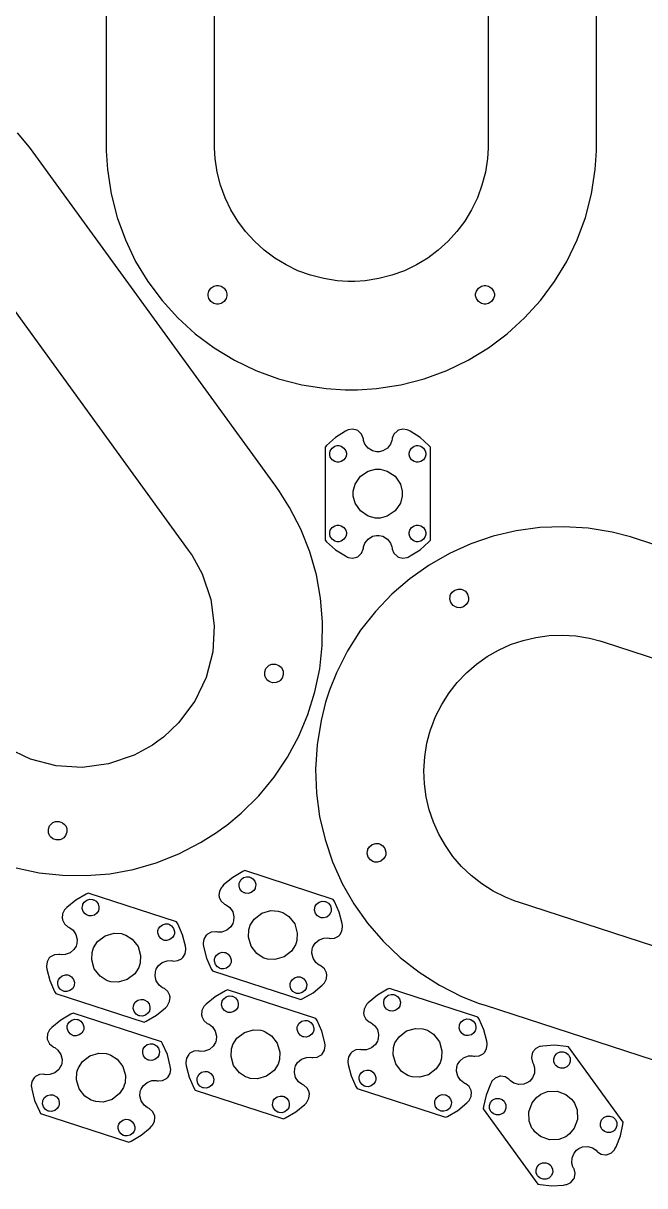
# Model space of a CAD drawing. Extents: x 0 to 47.8, y 0 to 94.9.
# Drawn here: x 31.63 to 38.6, y 0.02 to 13.06 of the extents above; entities that cross this region are included whole.
import ezdxf

# ---------------------------------------------------------------- set-up
doc = ezdxf.new("R2010")
doc.units = 0
doc.layers.get('0').update_dxf_attribs({"linetype": 'CONTINUOUS'})

msp = doc.modelspace()

# ---------------------------------------------------------------- linework, layer by layer
at = {"color": 0}
for points in [[(32.5554, 16.3279), (32.5554, 11.6979), (32.5554, 11.6276), (32.5696, 11.4167), (32.6113, 11.1437), (32.679, 10.8802), (32.7715, 10.6275), (32.8872, 10.3871), (33.025, 10.1603), (33.1833, 9.94863), (33.3608, 9.75336), (33.5561, 9.57585), (33.7678, 9.41754), (33.9946, 9.27979), (34.235, 9.16401), (34.4876, 9.0715), (34.7511, 9.00375), (35.0242, 8.96208), (35.2351, 8.94786), (35.3054, 8.94786), (35.3757, 8.94786), (35.5865, 8.96208), (35.8596, 9.00375), (36.1231, 9.0715), (36.3757, 9.16401), (36.6161, 9.27979), (36.8429, 9.41754), (37.0546, 9.57585), (37.2499, 9.75336), (37.4274, 9.94863), (37.5857, 10.1603), (37.7235, 10.3871), (37.8393, 10.6275), (37.9318, 10.8802), (37.9994, 11.1437), (38.0411, 11.4167), (38.0554, 11.6276), (38.0554, 11.6979), (38.0554, 13.7629)], [(36.8404, 13.7629), (36.8404, 11.6979), (36.8404, 11.6586), (36.8324, 11.541), (36.8092, 11.3885), (36.7714, 11.2414), (36.7197, 11.1004), (36.6551, 10.9662), (36.5782, 10.8397), (36.4899, 10.7215), (36.3908, 10.6125), (36.2818, 10.5134), (36.1636, 10.425), (36.0371, 10.3481), (35.9029, 10.2835), (35.7618, 10.2319), (35.6147, 10.1941), (35.4624, 10.1708), (35.3446, 10.1629), (35.3054, 10.1629), (35.2661, 10.1629), (35.1485, 10.1708), (34.996, 10.1941), (34.8489, 10.2319), (34.7079, 10.2835), (34.5736, 10.3481), (34.4472, 10.425), (34.3289, 10.5134), (34.22, 10.6125), (34.1208, 10.7215), (34.0325, 10.8397), (33.9556, 10.9662), (33.891, 11.1004), (33.8393, 11.2414), (33.8015, 11.3885), (33.7783, 11.541), (33.7704, 11.6586), (33.7704, 11.6979), (33.7704, 16.3279)], [(31.5465, 3.58675), (31.8049, 3.5331), (32.0672, 3.50429), (32.3315, 3.50065), (32.596, 3.52246), (32.8585, 3.5701), (33.1172, 3.64378), (33.3703, 3.74387), (33.6157, 3.87067), (33.7946, 3.98313), (33.8515, 4.02442), (33.9083, 4.06575), (34.0706, 4.20117), (34.2669, 4.3954), (34.4404, 4.60514), (34.5904, 4.82844), (34.7168, 5.06342), (34.8193, 5.30811), (34.8975, 5.56065), (34.9511, 5.81901), (34.98, 6.08132), (34.9836, 6.34565), (34.9618, 6.61008), (34.9142, 6.87261), (34.8406, 7.1314), (34.7404, 7.38444), (34.6136, 7.62983), (34.5011, 7.80875), (34.4599, 7.86561), (31.7385, 11.6114), (31.6971, 11.6683), (31.5617, 11.8305)], [(30.7554, 10.8972), (33.4769, 7.15147), (33.5224, 7.08892), (33.6335, 6.88286), (33.7306, 6.59722), (33.7693, 6.30306), (33.7511, 6.00911), (33.6775, 5.7239), (33.5497, 5.45617), (33.3693, 5.21446), (33.1999, 5.05285), (33.1374, 5.00738), (33.0747, 4.96197), (32.8688, 4.85081), (32.5831, 4.75379), (32.2889, 4.715), (31.995, 4.73313), (31.7097, 4.80675), (31.4419, 4.93451)], [(40.469, 6.63954), (38.505, 7.27767), (38.4382, 7.29943), (38.2332, 7.35107), (37.9607, 7.39583), (37.689, 7.41282), (37.4201, 7.40294), (37.1558, 7.36708), (36.8976, 7.30615), (36.6474, 7.22097), (36.4068, 7.11253), (36.1776, 6.98167), (35.9615, 6.82921), (35.7606, 6.65614), (35.5761, 6.46332), (35.4101, 6.25163), (35.2642, 6.02192), (35.1401, 5.77512), (35.0615, 5.57894), (35.0399, 5.51204), (35.0181, 5.44521), (34.9664, 5.24029), (34.9217, 4.96772), (34.9047, 4.69613), (34.9146, 4.42725), (34.9504, 4.16287), (35.0114, 3.90462), (35.0965, 3.65435), (35.2049, 3.41379), (35.3358, 3.18463), (35.4882, 2.96864), (35.6614, 2.76758), (35.8542, 2.58317), (36.0658, 2.41715), (36.2956, 2.27126), (36.5424, 2.14725), (36.7386, 2.06858), (36.8054, 2.04682), (41.2089, 0.616103)], [(41.5843, 1.77165), (37.1808, 3.20236), (37.1436, 3.21451), (37.034, 3.2584), (36.8963, 3.32764), (36.7681, 3.40907), (36.6499, 3.50174), (36.5422, 3.60471), (36.4457, 3.7169), (36.3606, 3.83751), (36.2875, 3.96539), (36.2269, 4.09967), (36.1794, 4.23936), (36.1454, 4.38351), (36.1254, 4.53108), (36.1199, 4.68115), (36.1294, 4.83279), (36.1543, 4.98492), (36.1832, 5.09933), (36.1954, 5.13661), (36.2075, 5.17393), (36.2514, 5.28347), (36.3206, 5.42122), (36.4021, 5.54943), (36.4947, 5.66758), (36.5976, 5.77522), (36.7099, 5.87185), (36.8304, 5.95692), (36.9583, 6.02994), (37.0926, 6.0905), (37.2324, 6.13803), (37.3764, 6.17204), (37.524, 6.19206), (37.6742, 6.19754), (37.8257, 6.1881), (37.9778, 6.16308), (38.0922, 6.13428), (38.1296, 6.12213), (38.1296, 6.12213), (40.0935, 5.484)]]:
    msp.add_lwpolyline(points, dxfattribs=at)
for points in [[(33.9104, 10.0129), (33.9104, 10.0027), (33.9021, 9.972), (33.8796, 9.93864), (33.8462, 9.91618), (33.8156, 9.90788), (33.8054, 9.90788), (33.7951, 9.90788), (33.7644, 9.91618), (33.7311, 9.93864), (33.7086, 9.972), (33.7004, 10.0027), (33.7004, 10.0129), (33.7004, 10.0231), (33.7086, 10.0538), (33.7311, 10.0871), (33.7644, 10.1096), (33.7951, 10.1178), (33.8054, 10.1178), (33.8156, 10.1178), (33.8462, 10.1096), (33.8796, 10.0871), (33.9021, 10.0538), (33.9104, 10.0231), (33.9104, 10.0129)], [(36.9104, 10.0129), (36.9104, 10.0027), (36.9021, 9.972), (36.8796, 9.93864), (36.8462, 9.91618), (36.8156, 9.90788), (36.8054, 9.90788), (36.7951, 9.90788), (36.7644, 9.91618), (36.7311, 9.93864), (36.7086, 9.972), (36.7004, 10.0027), (36.7004, 10.0129), (36.7004, 10.0231), (36.7086, 10.0538), (36.7311, 10.0871), (36.7644, 10.1096), (36.7951, 10.1178), (36.8054, 10.1178), (36.8156, 10.1178), (36.8462, 10.1096), (36.8796, 10.0871), (36.9021, 10.0538), (36.9104, 10.0231), (36.9104, 10.0129)], [(35.4408, 8.39518), (35.4397, 8.40522), (35.4206, 8.45057), (35.3861, 8.48557), (35.3772, 8.49046), (35.3683, 8.49539), (35.3204, 8.50608), (35.2718, 8.49832), (35.2628, 8.49393), (35.2389, 8.48253), (35.1276, 8.41178), (35.0293, 8.32417), (35.0118, 8.30431), (35.0118, 7.26269), (35.0293, 7.24283), (35.1276, 7.15528), (35.2389, 7.08453), (35.2628, 7.07308), (35.2718, 7.06874), (35.3204, 7.06093), (35.3683, 7.07167), (35.3772, 7.07656), (35.3861, 7.08149), (35.4206, 7.11649), (35.4397, 7.16178), (35.4408, 7.17182), (35.4425, 7.18647), (35.4583, 7.22906), (35.494, 7.27479), (35.5435, 7.30512), (35.5876, 7.31608), (35.6024, 7.31608), (35.6169, 7.31608), (35.6611, 7.30512), (35.7106, 7.27479), (35.7462, 7.22906), (35.7621, 7.18647), (35.7638, 7.17182), (35.7649, 7.16178), (35.784, 7.11649), (35.8186, 7.08149), (35.8274, 7.07656), (35.8362, 7.07167), (35.8842, 7.06093), (35.9328, 7.06874), (35.9419, 7.07308), (35.9658, 7.08453), (36.0769, 7.15528), (36.1754, 7.24283), (36.1929, 7.26269), (36.1929, 8.30431), (36.1754, 8.32417), (36.0769, 8.41178), (35.9658, 8.48253), (35.9419, 8.49393), (35.9328, 8.49832), (35.8842, 8.50608), (35.8362, 8.49539), (35.8274, 8.49046), (35.8186, 8.48557), (35.784, 8.45057), (35.7649, 8.40522), (35.7638, 8.39518), (35.7621, 8.38058), (35.7462, 8.338), (35.7106, 8.29226), (35.6611, 8.26193), (35.6169, 8.25092), (35.6024, 8.25092), (35.5876, 8.25092), (35.5435, 8.26193), (35.494, 8.29226), (35.4583, 8.338), (35.4425, 8.38058), (35.4408, 8.39518)], [(35.0632, 8.22889), (35.0632, 8.23807), (35.0704, 8.2654), (35.0906, 8.29525), (35.1204, 8.31532), (35.1478, 8.32264), (35.1569, 8.32264), (35.166, 8.32264), (35.1933, 8.31532), (35.2232, 8.29525), (35.2433, 8.2654), (35.2507, 8.23807), (35.2507, 8.22889), (35.2507, 8.21978), (35.2433, 8.19243), (35.2232, 8.16265), (35.1933, 8.14253), (35.166, 8.13514), (35.1569, 8.13514), (35.1478, 8.13514), (35.1204, 8.14253), (35.0906, 8.16265), (35.0704, 8.19243), (35.0632, 8.21978), (35.0632, 8.22889)], [(35.954, 8.22889), (35.954, 8.23807), (35.9612, 8.2654), (35.9814, 8.29525), (36.0113, 8.31532), (36.0386, 8.32264), (36.0478, 8.32264), (36.0568, 8.32264), (36.0842, 8.31532), (36.114, 8.29525), (36.1342, 8.2654), (36.1415, 8.23807), (36.1415, 8.22889), (36.1415, 8.21978), (36.1342, 8.19243), (36.114, 8.16265), (36.0842, 8.14253), (36.0568, 8.13514), (36.0478, 8.13514), (36.0386, 8.13514), (36.0113, 8.14253), (35.9814, 8.16265), (35.9612, 8.19243), (35.954, 8.21978), (35.954, 8.22889)], [(35.3274, 7.78347), (35.3274, 7.81028), (35.3489, 7.89057), (35.4078, 7.97797), (35.4953, 8.03689), (35.5756, 8.05849), (35.6024, 8.05849), (35.629, 8.05849), (35.7093, 8.03689), (35.7968, 7.97797), (35.8557, 7.89057), (35.8774, 7.81028), (35.8774, 7.78347), (35.8774, 7.75672), (35.8557, 7.67649), (35.7968, 7.58903), (35.7093, 7.53011), (35.629, 7.50846), (35.6024, 7.50846), (35.5756, 7.50846), (35.4953, 7.53011), (35.4078, 7.58903), (35.3489, 7.67649), (35.3274, 7.75672), (35.3274, 7.78347)], [(35.0632, 7.33806), (35.0632, 7.34722), (35.0704, 7.37457), (35.0906, 7.4044), (35.1204, 7.42449), (35.1478, 7.43181), (35.1569, 7.43181), (35.166, 7.43181), (35.1933, 7.42449), (35.2232, 7.4044), (35.2433, 7.37457), (35.2507, 7.34722), (35.2507, 7.33806), (35.2507, 7.32894), (35.2433, 7.3016), (35.2232, 7.27181), (35.1933, 7.25168), (35.166, 7.24431), (35.1569, 7.24431), (35.1478, 7.24431), (35.1204, 7.25168), (35.0906, 7.27181), (35.0704, 7.3016), (35.0632, 7.32894), (35.0632, 7.33806)], [(35.954, 7.33806), (35.954, 7.34722), (35.9612, 7.37457), (35.9814, 7.4044), (36.0113, 7.42449), (36.0386, 7.43181), (36.0478, 7.43181), (36.0568, 7.43181), (36.0842, 7.42449), (36.114, 7.4044), (36.1342, 7.37457), (36.1415, 7.34722), (36.1415, 7.33806), (36.1415, 7.32894), (36.1342, 7.3016), (36.114, 7.27181), (36.0842, 7.25168), (36.0568, 7.24431), (36.0478, 7.24431), (36.0386, 7.24431), (36.0113, 7.25168), (35.9814, 7.27181), (35.9612, 7.3016), (35.954, 7.32894), (35.954, 7.33806)], [(36.5486, 6.70936), (36.5583, 6.70622), (36.585, 6.68892), (36.6097, 6.65722), (36.6208, 6.61854), (36.6193, 6.58681), (36.6161, 6.5771), (36.6129, 6.56739), (36.5956, 6.54081), (36.5639, 6.516), (36.5251, 6.50489), (36.4935, 6.50651), (36.4838, 6.50965), (36.474, 6.51281), (36.4474, 6.53017), (36.4226, 6.56185), (36.4115, 6.60058), (36.4132, 6.63226), (36.4164, 6.64199), (36.4196, 6.65169), (36.4368, 6.67833), (36.4685, 6.70313), (36.5072, 6.71419), (36.5389, 6.71257), (36.5486, 6.70936)], [(34.354, 5.70594), (34.3481, 5.71425), (34.3367, 5.74387), (34.3353, 5.78413), (34.349, 5.82194), (34.369, 5.84668), (34.3774, 5.85265), (34.3856, 5.85867), (34.4151, 5.87001), (34.4554, 5.87142), (34.4933, 5.85764), (34.5179, 5.83772), (34.524, 5.82943), (34.53, 5.82118), (34.5412, 5.7915), (34.5426, 5.75131), (34.5289, 5.71343), (34.509, 5.68875), (34.5007, 5.68272), (34.4925, 5.67676), (34.4628, 5.66542), (34.4226, 5.66401), (34.3847, 5.67779), (34.36, 5.69769), (34.354, 5.70594)], [(31.9271, 3.9426), (31.921, 3.9509), (31.9097, 3.98053), (31.9082, 4.02078), (31.9219, 4.0586), (31.9419, 4.08333), (31.9503, 4.08931), (31.9585, 4.09532), (31.9881, 4.10667), (32.0283, 4.10807), (32.0663, 4.09429), (32.0908, 4.07433), (32.0969, 4.06603), (32.1029, 4.05778), (32.1143, 4.02815), (32.1157, 3.9879), (32.1019, 3.95008), (32.0819, 3.9254), (32.0736, 3.91938), (32.0654, 3.91342), (32.0357, 3.90207), (31.9956, 3.90067), (31.9576, 3.91439), (31.9331, 3.93435), (31.9271, 3.9426)], [(35.6217, 3.85622), (35.6312, 3.85308), (35.6579, 3.83578), (35.6828, 3.80404), (35.6937, 3.76535), (35.6922, 3.73361), (35.689, 3.7239), (35.6858, 3.71419), (35.6685, 3.68761), (35.6368, 3.66282), (35.5982, 3.65169), (35.5665, 3.65332), (35.5568, 3.65647), (35.5469, 3.65967), (35.5204, 3.67697), (35.4956, 3.70871), (35.4844, 3.7474), (35.4861, 3.77908), (35.4893, 3.78879), (35.4925, 3.7985), (35.5097, 3.82514), (35.5414, 3.84993), (35.5801, 3.86106), (35.6118, 3.85938), (35.6217, 3.85622)], [(33.7946, 2.86957), (33.7846, 2.87164), (33.7356, 2.86746), (33.6917, 2.84543), (33.6843, 2.83854), (33.6768, 2.83165), (33.6518, 2.78933), (33.6443, 2.74072), (33.6456, 2.73068), (33.649, 2.70449), (33.6821, 2.57688), (33.7349, 2.45622), (33.7483, 2.43343), (34.739, 2.11154), (34.7633, 2.12207), (34.8769, 2.18858), (34.9786, 2.27246), (34.9969, 2.29161), (35.0039, 2.29893), (35.0262, 2.34272), (35.031, 2.39171), (35.029, 2.40158), (35.0271, 2.41151), (35.0044, 2.45518), (34.9672, 2.48736), (34.9581, 2.49154), (34.9446, 2.49767), (34.909, 2.52593), (34.8765, 2.574), (34.8631, 2.63037), (34.8663, 2.67572), (34.8708, 2.68967), (34.8753, 2.70367), (34.8993, 2.74224), (34.9435, 2.77989), (34.9981, 2.79969), (35.0435, 2.80165), (35.0578, 2.79867), (35.0678, 2.79665), (35.1167, 2.80083), (35.1607, 2.82281), (35.1682, 2.82969), (35.1756, 2.83664), (35.2006, 2.87896), (35.2081, 2.92757), (35.2068, 2.93756), (35.2033, 2.96382), (35.1704, 3.09142), (35.1175, 3.21203), (35.104, 3.23481), (34.1133, 3.55669), (34.089, 3.54622), (33.9753, 3.47971), (33.8737, 3.39583), (33.8556, 3.37663), (33.8485, 3.36931), (33.8261, 3.32557), (33.8214, 3.27658), (33.8235, 3.26665), (33.8253, 3.25672), (33.8479, 3.21311), (33.8851, 3.18093), (33.8943, 3.17671), (33.9078, 3.17063), (33.9433, 3.14236), (33.9758, 3.09429), (33.9893, 3.03792), (33.9861, 2.99257), (33.9817, 2.97857), (33.9771, 2.96463), (33.9531, 2.92606), (33.9089, 2.8884), (33.8543, 2.8686), (33.8089, 2.86664), (33.7946, 2.86957)], [(34.1113, 3.30626), (34.1026, 3.30908), (34.0789, 3.32454), (34.0567, 3.35286), (34.0468, 3.38743), (34.0482, 3.41575), (34.0511, 3.42437), (34.0539, 3.43306), (34.0693, 3.45682), (34.0976, 3.47894), (34.1322, 3.48882), (34.1604, 3.48736), (34.1692, 3.48454), (34.1778, 3.48178), (34.2015, 3.46625), (34.2238, 3.43793), (34.2336, 3.40343), (34.2322, 3.37511), (34.2294, 3.36643), (34.2265, 3.35781), (34.2111, 3.33404), (34.1828, 3.3119), (34.1482, 3.30203), (34.1199, 3.3035), (34.1113, 3.30626)], [(33.3001, 2.54536), (33.31, 2.54335), (33.3589, 2.54753), (33.4029, 2.5695), (33.4103, 2.57639), (33.4176, 2.58333), (33.4428, 2.62565), (33.4503, 2.67426), (33.449, 2.68425), (33.4456, 2.7105), (33.4126, 2.83811), (33.3597, 2.95871), (33.3462, 2.9815), (32.3556, 3.30339), (32.3313, 3.29292), (32.2175, 3.2264), (32.116, 3.14253), (32.0978, 3.12332), (32.0907, 3.116), (32.0683, 3.07226), (32.0636, 3.02328), (32.0656, 3.01335), (32.0675, 3.00342), (32.0901, 2.95979), (32.1274, 2.92763), (32.1367, 2.92339), (32.15, 2.91732), (32.1856, 2.88906), (32.2181, 2.84099), (32.2315, 2.78461), (32.2285, 2.73926), (32.2239, 2.72526), (32.2193, 2.71132), (32.1953, 2.67275), (32.1511, 2.6351), (32.0965, 2.61529), (32.0511, 2.61333), (32.0368, 2.61626), (32.0268, 2.61833), (31.9779, 2.61415), (31.9339, 2.59212), (31.9265, 2.58524), (31.919, 2.57835), (31.894, 2.53603), (31.8865, 2.48742), (31.8879, 2.47738), (31.8914, 2.45117), (31.9242, 2.32357), (31.9771, 2.2029), (31.9906, 2.18012), (32.9812, 1.85824), (33.0056, 1.86876), (33.1193, 1.93528), (33.2208, 2.01915), (33.239, 2.03831), (33.246, 2.04563), (33.2685, 2.08942), (33.2731, 2.1384), (33.2713, 2.14828), (33.2693, 2.15821), (33.2467, 2.20188), (33.2094, 2.23406), (33.2003, 2.23822), (33.1868, 2.24436), (33.1512, 2.27262), (33.1188, 2.32069), (33.1051, 2.37706), (33.1083, 2.42242), (33.1129, 2.43636), (33.1175, 2.45036), (33.1415, 2.48893), (33.1857, 2.52658), (33.2403, 2.54639), (33.2857, 2.54829), (33.3001, 2.54536)], [(32.4114, 3.23122), (32.42, 3.22846), (32.4437, 3.21294), (32.466, 3.18463), (32.4758, 3.15013), (32.4744, 3.12181), (32.4715, 3.11313), (32.4688, 3.10449), (32.4533, 3.08074), (32.425, 3.0586), (32.3904, 3.04872), (32.3621, 3.05018), (32.3535, 3.05296), (32.3447, 3.05578), (32.321, 3.07124), (32.2989, 3.09956), (32.289, 3.13411), (32.2904, 3.16243), (32.2933, 3.17106), (32.2961, 3.17974), (32.3115, 3.2035), (32.3399, 3.22564), (32.3744, 3.23551), (32.4028, 3.23406), (32.4114, 3.23122)], [(34.9585, 3.03093), (34.9499, 3.03375), (34.9261, 3.04926), (34.9039, 3.07758), (34.894, 3.11214), (34.8956, 3.14046), (34.8983, 3.14908), (34.9011, 3.15776), (34.9165, 3.18153), (34.9449, 3.20367), (34.9794, 3.21354), (35.0078, 3.21208), (35.0164, 3.20925), (35.025, 3.20649), (35.0489, 3.19097), (35.071, 3.16265), (35.0808, 3.12815), (35.0794, 3.09983), (35.0767, 3.09115), (35.0738, 3.08251), (35.0583, 3.05875), (35.03, 3.03662), (34.9954, 3.02669), (34.9671, 3.02815), (34.9585, 3.03093)], [(34.3413, 2.5726), (34.3157, 2.58089), (34.246, 2.62625), (34.1811, 2.70931), (34.1521, 2.81065), (34.1564, 2.89372), (34.1647, 2.91911), (34.1729, 2.94456), (34.2182, 3.01426), (34.3014, 3.07915), (34.4026, 3.10818), (34.4857, 3.10394), (34.5111, 3.09565), (34.5365, 3.0874), (34.6062, 3.04204), (34.6711, 2.95899), (34.7001, 2.85764), (34.696, 2.77458), (34.6878, 2.74914), (34.6794, 2.72368), (34.634, 2.65403), (34.551, 2.58914), (34.4497, 2.56011), (34.3665, 2.56435), (34.3413, 2.5726)], [(33.2586, 2.95594), (33.2672, 2.95318), (33.291, 2.93767), (33.3132, 2.90935), (33.3231, 2.87483), (33.3217, 2.84651), (33.3189, 2.83783), (33.316, 2.82921), (33.3006, 2.80544), (33.2722, 2.78331), (33.2376, 2.77339), (33.2093, 2.77485), (33.2007, 2.77761), (33.1921, 2.78043), (33.1683, 2.79596), (33.1461, 2.82428), (33.1363, 2.85883), (33.1376, 2.88715), (33.1406, 2.89578), (33.1433, 2.90446), (33.1587, 2.92822), (33.1871, 2.95036), (33.2217, 2.96024), (33.25, 2.95876), (33.2586, 2.95594)], [(32.7535, 2.84233), (32.7788, 2.8341), (32.8485, 2.78874), (32.9135, 2.70568), (32.9425, 2.60433), (32.9382, 2.52126), (32.93, 2.49582), (32.9217, 2.47038), (32.8763, 2.40072), (32.7932, 2.33583), (32.6919, 2.30681), (32.6089, 2.31104), (32.5835, 2.31928), (32.5579, 2.32758), (32.4883, 2.37294), (32.4233, 2.456), (32.3943, 2.55735), (32.3986, 2.6404), (32.4069, 2.66581), (32.4151, 2.69125), (32.4606, 2.76096), (32.5436, 2.82585), (32.6449, 2.85487), (32.7279, 2.85064), (32.7535, 2.84233)], [(33.836, 2.45899), (33.8274, 2.46181), (33.8036, 2.47732), (33.7814, 2.50558), (33.7715, 2.54015), (33.7729, 2.56847), (33.7758, 2.5771), (33.7785, 2.58578), (33.794, 2.60954), (33.8224, 2.63172), (33.8569, 2.6416), (33.8851, 2.64014), (33.8939, 2.63732), (33.9025, 2.63456), (33.9262, 2.61903), (33.9485, 2.59071), (33.9583, 2.55621), (33.9569, 2.52789), (33.9542, 2.51921), (33.9513, 2.51058), (33.9358, 2.48682), (33.9075, 2.46463), (33.8729, 2.45475), (33.8446, 2.45622), (33.836, 2.45899)], [(32.1361, 2.384), (32.1447, 2.38124), (32.1685, 2.36572), (32.1907, 2.3374), (32.2006, 2.3029), (32.1992, 2.27458), (32.1962, 2.2659), (32.1935, 2.25726), (32.1781, 2.23351), (32.1497, 2.21132), (32.1151, 2.20144), (32.0868, 2.2029), (32.0782, 2.20568), (32.0694, 2.2085), (32.0457, 2.22401), (32.0236, 2.25228), (32.0138, 2.28683), (32.0151, 2.31515), (32.0181, 2.32379), (32.0208, 2.33247), (32.0363, 2.35622), (32.0646, 2.37842), (32.0992, 2.38829), (32.1275, 2.38683), (32.1361, 2.384)], [(34.6832, 2.18371), (34.6746, 2.18653), (34.6508, 2.20204), (34.6286, 2.23031), (34.6188, 2.26486), (34.6203, 2.29318), (34.6231, 2.30181), (34.6258, 2.31049), (34.6412, 2.33425), (34.6696, 2.35639), (34.7042, 2.36632), (34.7325, 2.36486), (34.7411, 2.36203), (34.7497, 2.35926), (34.7736, 2.34375), (34.7957, 2.31543), (34.8056, 2.28088), (34.804, 2.25256), (34.8014, 2.24388), (34.7985, 2.23525), (34.7831, 2.21149), (34.7547, 2.18935), (34.7201, 2.17947), (34.6918, 2.18093), (34.6832, 2.18371)], [(33.5994, 1.53336), (33.5896, 1.53543), (33.5406, 1.53125), (33.4965, 1.50922), (33.4892, 1.50233), (33.4818, 1.49544), (33.4568, 1.45313), (33.4492, 1.40451), (33.4506, 1.39447), (33.454, 1.36827), (33.4868, 1.24067), (33.5397, 1.12001), (33.5533, 1.09722), (34.5439, 0.775336), (34.5682, 0.785861), (34.6819, 0.852376), (34.7835, 0.936253), (34.8018, 0.955404), (34.8087, 0.962728), (34.8311, 1.00651), (34.8358, 1.0555), (34.8339, 1.06538), (34.8319, 1.0753), (34.8093, 1.11898), (34.7721, 1.15115), (34.7629, 1.15533), (34.7494, 1.16146), (34.7139, 1.18973), (34.6814, 1.23779), (34.6679, 1.29416), (34.6711, 1.33952), (34.6756, 1.35346), (34.6801, 1.36746), (34.7042, 1.40603), (34.7483, 1.44368), (34.8029, 1.46349), (34.8483, 1.46544), (34.8628, 1.46246), (34.8726, 1.46044), (34.9217, 1.46463), (34.9656, 1.4866), (34.9729, 1.49349), (34.9804, 1.50043), (35.0054, 1.54275), (35.0129, 1.59136), (35.0117, 1.60135), (35.0082, 1.62761), (34.9753, 1.75521), (34.9224, 1.87582), (34.9089, 1.8986), (33.9182, 2.22049), (33.8939, 2.21001), (33.7803, 2.1435), (33.6786, 2.05963), (33.6604, 2.04042), (33.6533, 2.0331), (33.631, 1.98936), (33.6264, 1.94038), (33.6283, 1.93044), (33.6303, 1.92051), (33.6528, 1.8769), (33.69, 1.84472), (33.6993, 1.8405), (33.7126, 1.83442), (33.7482, 1.80615), (33.7807, 1.75808), (33.7943, 1.70171), (33.7911, 1.65636), (33.7865, 1.64236), (33.7819, 1.62842), (33.7579, 1.58985), (33.7137, 1.55219), (33.6592, 1.53239), (33.6139, 1.53043), (33.5994, 1.53336)], [(35.4169, 1.54953), (35.4071, 1.5516), (35.3581, 1.54742), (35.314, 1.52539), (35.3067, 1.5185), (35.2993, 1.51161), (35.2743, 1.46929), (35.2667, 1.42068), (35.2681, 1.41064), (35.2715, 1.38444), (35.3044, 1.25684), (35.3572, 1.13618), (35.3708, 1.11339), (36.3614, 0.791504), (36.3857, 0.802029), (36.4994, 0.868544), (36.601, 0.95242), (36.6193, 0.971571), (36.6263, 0.97895), (36.6486, 1.02273), (36.6533, 1.07167), (36.6514, 1.08154), (36.6494, 1.09147), (36.6268, 1.13515), (36.5896, 1.16732), (36.5804, 1.1715), (36.5671, 1.17763), (36.5314, 1.20589), (36.499, 1.25396), (36.4854, 1.31033), (36.4886, 1.35569), (36.4932, 1.36963), (36.4976, 1.38363), (36.5218, 1.42219), (36.5658, 1.45985), (36.6204, 1.47965), (36.6658, 1.48161), (36.6803, 1.47862), (36.6901, 1.47661), (36.739, 1.48079), (36.7831, 1.50282), (36.7906, 1.50971), (36.7979, 1.5166), (36.8229, 1.55892), (36.8304, 1.60753), (36.8292, 1.61751), (36.8257, 1.64378), (36.7928, 1.77138), (36.7399, 1.89199), (36.7264, 1.91476), (35.7358, 2.23665), (35.7115, 2.22618), (35.5978, 2.15967), (35.4961, 2.07579), (35.4779, 2.05658), (35.471, 2.04926), (35.4485, 2.00553), (35.4439, 1.95654), (35.4458, 1.94661), (35.4476, 1.93668), (35.4704, 1.89307), (35.5075, 1.86089), (35.5168, 1.85667), (35.5301, 1.85058), (35.5657, 1.82232), (35.5982, 1.77425), (35.6118, 1.71789), (35.6086, 1.67253), (35.604, 1.65853), (35.5994, 1.64458), (35.5754, 1.60601), (35.5313, 1.56836), (35.4768, 1.54856), (35.4314, 1.5466), (35.4169, 1.54953)], [(32.9833, 2.10872), (32.9919, 2.10596), (33.0157, 2.09044), (33.0379, 2.06213), (33.0478, 2.02756), (33.0464, 1.99924), (33.0436, 1.99056), (33.0407, 1.98193), (33.0253, 1.95817), (32.9969, 1.93604), (32.9624, 1.92617), (32.934, 1.92763), (32.9254, 1.93039), (32.9168, 1.93321), (32.8931, 1.94874), (32.8708, 1.977), (32.861, 2.01156), (32.8624, 2.03988), (32.8653, 2.0485), (32.8681, 2.05718), (32.8835, 2.08094), (32.9118, 2.10308), (32.9464, 2.11301), (32.9747, 2.11154), (32.9833, 2.10872)], [(33.9161, 1.97006), (33.9075, 1.97287), (33.8837, 1.98833), (33.8615, 2.01665), (33.8517, 2.05122), (33.8532, 2.07954), (33.856, 2.08817), (33.8588, 2.09685), (33.8743, 2.12061), (33.9025, 2.14274), (33.9371, 2.15261), (33.9654, 2.15115), (33.974, 2.14833), (33.9826, 2.14556), (34.0064, 2.13004), (34.0286, 2.10172), (34.0385, 2.06722), (34.0371, 2.0389), (34.0343, 2.03022), (34.0315, 2.0216), (34.016, 1.99783), (33.9876, 1.97569), (33.9531, 1.96582), (33.9247, 1.96729), (33.9161, 1.97006)], [(35.7336, 1.98622), (35.725, 1.98904), (35.7013, 2.0045), (35.679, 2.03282), (35.6692, 2.06739), (35.6707, 2.09571), (35.6735, 2.10433), (35.6762, 2.11301), (35.6917, 2.13678), (35.72, 2.1589), (35.7546, 2.16878), (35.7829, 2.16732), (35.7917, 2.1645), (35.8003, 2.16174), (35.824, 2.14621), (35.8461, 2.11789), (35.856, 2.08339), (35.8546, 2.05507), (35.8518, 2.04639), (35.849, 2.03776), (35.8335, 2.014), (35.8051, 1.99186), (35.7706, 1.98199), (35.7424, 1.98346), (35.7336, 1.98622)], [(31.8667, 1.27192), (31.8568, 1.27398), (31.8078, 1.2698), (31.7639, 1.24777), (31.7564, 1.24089), (31.749, 1.234), (31.724, 1.19168), (31.7164, 1.14307), (31.7178, 1.13303), (31.7212, 1.10682), (31.7542, 0.979221), (31.8071, 0.858561), (31.8206, 0.835775), (32.8112, 0.513889), (32.8354, 0.524414), (32.9492, 0.590983), (33.0508, 0.674804), (33.069, 0.693956), (33.076, 0.701335), (33.0985, 0.745117), (33.1031, 0.794054), (33.1011, 0.803928), (33.0992, 0.813857), (33.0765, 0.857531), (33.0393, 0.889703), (33.0301, 0.893881), (33.0168, 0.900011), (32.9811, 0.928276), (32.9486, 0.976346), (32.9351, 1.03272), (32.9383, 1.07807), (32.9429, 1.09201), (32.9474, 1.10601), (32.9715, 1.14459), (33.0156, 1.18224), (33.0701, 1.20209), (33.1156, 1.20399), (33.13, 1.20101), (33.1399, 1.199), (33.1889, 1.20318), (33.2328, 1.22521), (33.2403, 1.2321), (33.2476, 1.23899), (33.2726, 1.2813), (33.2803, 1.32992), (33.2789, 1.3399), (33.2754, 1.36616), (33.2425, 1.49376), (33.1896, 1.61442), (33.1761, 1.63721), (32.1856, 1.95904), (32.1613, 1.94857), (32.0475, 1.88206), (31.9458, 1.79818), (31.9276, 1.77897), (31.9207, 1.77165), (31.8982, 1.72792), (31.8936, 1.67893), (31.8956, 1.669), (31.8975, 1.65907), (31.9201, 1.61546), (31.9574, 1.58328), (31.9665, 1.57904), (31.9799, 1.57297), (32.0154, 1.54471), (32.0479, 1.49664), (32.0615, 1.44026), (32.0583, 1.39492), (32.0539, 1.38091), (32.0493, 1.36697), (32.0251, 1.3284), (31.981, 1.29074), (31.9265, 1.27094), (31.8811, 1.26899), (31.8667, 1.27192)], [(32.1833, 1.70861), (32.1747, 1.71143), (32.151, 1.72689), (32.1288, 1.75521), (32.1189, 1.78976), (32.1204, 1.81808), (32.1232, 1.82671), (32.126, 1.83539), (32.1415, 1.85915), (32.1699, 1.88129), (32.2043, 1.89117), (32.2326, 1.88971), (32.2414, 1.88687), (32.25, 1.88411), (32.2737, 1.86865), (32.2958, 1.84033), (32.3057, 1.80578), (32.3043, 1.77746), (32.3015, 1.76878), (32.2986, 1.76014), (32.2832, 1.73639), (32.2549, 1.71425), (32.2203, 1.70437), (32.1919, 1.70583), (32.1833, 1.70861)], [(34.7633, 1.69472), (34.7547, 1.69754), (34.731, 1.71306), (34.7089, 1.74137), (34.6989, 1.77593), (34.7004, 1.80425), (34.7032, 1.81287), (34.706, 1.82156), (34.7215, 1.84532), (34.7497, 1.86746), (34.7843, 1.87733), (34.8126, 1.87588), (34.8214, 1.87304), (34.83, 1.87028), (34.8537, 1.85476), (34.8758, 1.82644), (34.8857, 1.79194), (34.8843, 1.76361), (34.8815, 1.75493), (34.8788, 1.74631), (34.8632, 1.72254), (34.8349, 1.70042), (34.8004, 1.69049), (34.7721, 1.69194), (34.7633, 1.69472)], [(36.5808, 1.71094), (36.5722, 1.71376), (36.5485, 1.72922), (36.5262, 1.75754), (36.5164, 1.7921), (36.5179, 1.82042), (36.5207, 1.82904), (36.5236, 1.83772), (36.5389, 1.86149), (36.5672, 1.88363), (36.6018, 1.8935), (36.6301, 1.89204), (36.6389, 1.88921), (36.6475, 1.88644), (36.6713, 1.87093), (36.6933, 1.84261), (36.7032, 1.80811), (36.7018, 1.77979), (36.699, 1.77111), (36.6962, 1.76247), (36.6807, 1.73872), (36.6524, 1.71658), (36.6178, 1.70671), (36.5896, 1.70817), (36.5808, 1.71094)], [(34.1461, 1.23638), (34.1206, 1.24468), (34.051, 1.29004), (33.9861, 1.3731), (33.9571, 1.47444), (33.9612, 1.55751), (33.9696, 1.5829), (33.9778, 1.60835), (34.0232, 1.67806), (34.1062, 1.74294), (34.2076, 1.77197), (34.2907, 1.76774), (34.3161, 1.75944), (34.3415, 1.75119), (34.4113, 1.70583), (34.4761, 1.62278), (34.5051, 1.52143), (34.5008, 1.43838), (34.4926, 1.41292), (34.4843, 1.38748), (34.439, 1.31782), (34.356, 1.25293), (34.2546, 1.2239), (34.1715, 1.22814), (34.1461, 1.23638)], [(35.9636, 1.25255), (35.9381, 1.26085), (35.8685, 1.30621), (35.8036, 1.38926), (35.7746, 1.49061), (35.7788, 1.57368), (35.7871, 1.59907), (35.7953, 1.62451), (35.8407, 1.69422), (35.9238, 1.75911), (36.025, 1.78814), (36.1082, 1.7839), (36.1336, 1.77561), (36.159, 1.76736), (36.2286, 1.722), (36.2936, 1.63894), (36.3226, 1.5376), (36.3183, 1.45454), (36.3101, 1.4291), (36.3018, 1.40365), (36.2564, 1.33398), (36.1733, 1.2691), (36.0721, 1.24007), (35.989, 1.2443), (35.9636, 1.25255)], [(33.0307, 1.43332), (33.0219, 1.43614), (32.9982, 1.45161), (32.976, 1.47993), (32.9661, 1.51449), (32.9676, 1.54281), (32.9704, 1.55143), (32.9732, 1.56011), (32.9887, 1.58388), (33.0171, 1.60601), (33.0515, 1.61589), (33.0799, 1.61442), (33.0886, 1.6116), (33.0972, 1.60883), (33.121, 1.59332), (33.1431, 1.565), (33.1531, 1.53049), (33.1515, 1.50217), (33.1487, 1.49349), (33.146, 1.48486), (33.1304, 1.4611), (33.1022, 1.43896), (33.0676, 1.4291), (33.0393, 1.43056), (33.0307, 1.43332)], [(37.0801, 1.21115), (37.0732, 1.21864), (37.0311, 1.24403), (36.9826, 1.25212), (36.9726, 1.25087), (36.9625, 1.24968), (36.9174, 1.23009), (36.8828, 1.1952), (36.8779, 1.18631), (36.8653, 1.16303), (36.8169, 1.04053), (36.7889, 0.911783), (36.7864, 0.885417), (37.3986, 0.042752), (37.4244, 0.037001), (37.5556, 0.023926), (37.6871, 0.032064), (37.7131, 0.036838), (37.7231, 0.038683), (37.7668, 0.060927), (37.7994, 0.097819), (37.8038, 0.106988), (37.8079, 0.116157), (37.8153, 0.164768), (37.8042, 0.212674), (37.7992, 0.221463), (37.7919, 0.234267), (37.7797, 0.278049), (37.7817, 0.335992), (37.8039, 0.389594), (37.8331, 0.424425), (37.845, 0.433051), (37.8569, 0.441678), (37.899, 0.458768), (37.9568, 0.463271), (38.0126, 0.447265), (38.0506, 0.422092), (38.0604, 0.411242), (38.0672, 0.403808), (38.1093, 0.378418), (38.1579, 0.370389), (38.1679, 0.371582), (38.1779, 0.372831), (38.2231, 0.392361), (38.2576, 0.427192), (38.2625, 0.436089), (38.2751, 0.459364), (38.3235, 0.581922), (38.3517, 0.710613), (38.3542, 0.736979), (37.7419, 1.57964), (37.716, 1.58544), (37.5849, 1.59847), (37.4535, 1.59039), (37.4274, 1.58556), (37.4174, 1.58371), (37.3736, 1.56153), (37.341, 1.52463), (37.3368, 1.51546), (37.3325, 1.50629), (37.3251, 1.45768), (37.3364, 1.40978), (37.3414, 1.40099), (37.3486, 1.38824), (37.3608, 1.34446), (37.3588, 1.28646), (37.3365, 1.23286), (37.3074, 1.19802), (37.2956, 1.18934), (37.2836, 1.18072), (37.2415, 1.16368), (37.1836, 1.15918), (37.1279, 1.17518), (37.09, 1.20036), (37.0801, 1.21115)], [(32.4133, 0.974935), (32.3879, 0.983236), (32.3182, 1.02859), (32.2533, 1.11165), (32.2243, 1.213), (32.2285, 1.29606), (32.2368, 1.32145), (32.245, 1.3469), (32.2904, 1.41661), (32.3735, 1.4815), (32.4749, 1.51053), (32.5579, 1.50629), (32.5833, 1.49799), (32.6088, 1.48975), (32.6785, 1.44439), (32.7433, 1.36133), (32.7724, 1.25998), (32.7681, 1.17692), (32.7599, 1.15148), (32.7515, 1.12603), (32.7063, 1.05637), (32.6232, 0.991482), (32.5218, 0.962457), (32.4388, 0.966689), (32.4133, 0.974935)], [(37.5929, 1.37826), (37.5875, 1.38563), (37.5775, 1.41211), (37.5763, 1.44808), (37.5885, 1.48182), (37.6064, 1.5039), (37.6137, 1.50922), (37.621, 1.5146), (37.6475, 1.52474), (37.6835, 1.52599), (37.7172, 1.51367), (37.7393, 1.49582), (37.7446, 1.48844), (37.75, 1.48112), (37.7601, 1.45464), (37.7614, 1.41872), (37.749, 1.38498), (37.7312, 1.3629), (37.7239, 1.35753), (37.7165, 1.35221), (37.69, 1.34207), (37.654, 1.34082), (37.6203, 1.35308), (37.5982, 1.37093), (37.5929, 1.37826)], [(33.6408, 1.12277), (33.6322, 1.1256), (33.6083, 1.14111), (33.5862, 1.16938), (33.5764, 1.20394), (33.5779, 1.23226), (33.5807, 1.24089), (33.5835, 1.24957), (33.599, 1.27333), (33.6272, 1.29552), (33.6618, 1.30539), (33.6901, 1.30393), (33.6988, 1.30111), (33.7074, 1.29834), (33.7311, 1.28282), (33.7533, 1.2545), (33.7632, 1.21994), (33.7618, 1.19162), (33.759, 1.18294), (33.7562, 1.17432), (33.7407, 1.15055), (33.7124, 1.12842), (33.6778, 1.11854), (33.6494, 1.12001), (33.6408, 1.12277)], [(35.4583, 1.13894), (35.4497, 1.14176), (35.426, 1.15728), (35.4038, 1.18555), (35.3939, 1.22011), (35.3953, 1.24843), (35.3982, 1.25705), (35.401, 1.26573), (35.4164, 1.2895), (35.4447, 1.31169), (35.4793, 1.32156), (35.5076, 1.3201), (35.5162, 1.31728), (35.5249, 1.31451), (35.5486, 1.29899), (35.5708, 1.27067), (35.5807, 1.23617), (35.5793, 1.20784), (35.5765, 1.19916), (35.5736, 1.19054), (35.5582, 1.16677), (35.5299, 1.14459), (35.4953, 1.13471), (35.4671, 1.13618), (35.4583, 1.13894)], [(31.9081, 0.861328), (31.8994, 0.86415), (31.8757, 0.879665), (31.8535, 0.907932), (31.8436, 0.942492), (31.8451, 0.970811), (31.8479, 0.979438), (31.8507, 0.988118), (31.8663, 1.01188), (31.8946, 1.03407), (31.929, 1.04395), (31.9574, 1.04248), (31.966, 1.03966), (31.9747, 1.03689), (31.9985, 1.02138), (32.0206, 0.993056), (32.0304, 0.95855), (32.029, 0.930231), (32.0262, 0.92155), (32.0233, 0.912924), (32.0079, 0.88916), (31.9796, 0.866971), (31.945, 0.857096), (31.9167, 0.858561), (31.9081, 0.861328)], [(36.3056, 0.863661), (36.2969, 0.866482), (36.2732, 0.881999), (36.251, 0.910265), (36.2411, 0.944824), (36.2426, 0.973144), (36.2454, 0.981771), (36.2482, 0.990451), (36.2636, 1.01421), (36.2919, 1.0364), (36.3265, 1.04628), (36.3549, 1.04481), (36.3636, 1.04199), (36.3722, 1.03923), (36.396, 1.02371), (36.4181, 0.995389), (36.4279, 0.960883), (36.4265, 0.932563), (36.4238, 0.923882), (36.4208, 0.915256), (36.4054, 0.891493), (36.3771, 0.869303), (36.3425, 0.859429), (36.3143, 0.860894), (36.3056, 0.863661)], [(37.3478, 0.649576), (37.3321, 0.671224), (37.3024, 0.748861), (37.2986, 0.854221), (37.3347, 0.953288), (37.3869, 1.01796), (37.4086, 1.03369), (37.4303, 1.04943), (37.5079, 1.07916), (37.6132, 1.08284), (37.7124, 1.04677), (37.7771, 0.994521), (37.7928, 0.972819), (37.8085, 0.951226), (37.8382, 0.873589), (37.8418, 0.768229), (37.8058, 0.669162), (37.7535, 0.604438), (37.7319, 0.588704), (37.7103, 0.573025), (37.6326, 0.543294), (37.5272, 0.539606), (37.4282, 0.575683), (37.3635, 0.627929), (37.3478, 0.649576)], [(34.4881, 0.847493), (34.4794, 0.850315), (34.4557, 0.865831), (34.4335, 0.894097), (34.4236, 0.928657), (34.4251, 0.956976), (34.4279, 0.965603), (34.4307, 0.974283), (34.4462, 0.998047), (34.4744, 1.02018), (34.509, 1.03011), (34.5374, 1.02865), (34.5461, 1.02582), (34.5547, 1.02306), (34.5785, 1.00754), (34.6006, 0.979221), (34.6104, 0.944661), (34.609, 0.916342), (34.6062, 0.907661), (34.6035, 0.899035), (34.5879, 0.875271), (34.5596, 0.853136), (34.525, 0.843261), (34.4968, 0.844726), (34.4881, 0.847493)], [(36.8722, 0.854656), (36.8668, 0.862033), (36.8567, 0.88851), (36.8554, 0.924425), (36.8678, 0.958171), (36.8857, 0.980251), (36.8931, 0.985568), (36.9003, 0.99094), (36.9268, 1.00108), (36.9628, 1.00233), (36.9965, 0.990072), (37.0186, 0.972222), (37.0239, 0.964844), (37.0293, 0.957519), (37.0394, 0.931044), (37.0407, 0.895074), (37.0283, 0.861328), (37.0106, 0.839301), (37.0032, 0.833931), (36.9958, 0.828614), (36.9693, 0.818468), (36.9333, 0.817219), (36.8996, 0.829482), (36.8775, 0.847331), (36.8722, 0.854656)], [(38.1165, 0.657553), (38.1113, 0.664931), (38.1011, 0.691407), (38.0999, 0.727376), (38.1121, 0.761122), (38.13, 0.783203), (38.1374, 0.788519), (38.1446, 0.793892), (38.1711, 0.803982), (38.2071, 0.805231), (38.2408, 0.792969), (38.2629, 0.775119), (38.2683, 0.76774), (38.2736, 0.760417), (38.2837, 0.733942), (38.285, 0.698025), (38.2726, 0.664279), (38.2549, 0.642199), (38.2475, 0.636828), (38.2401, 0.631511), (38.2136, 0.621365), (38.1778, 0.620117), (38.144, 0.632379), (38.1219, 0.650228), (38.1165, 0.657553)], [(32.7554, 0.586046), (32.7467, 0.588867), (32.7229, 0.604383), (32.7007, 0.63265), (32.6908, 0.66721), (32.6924, 0.695529), (32.6951, 0.704156), (32.6979, 0.712836), (32.7135, 0.7366), (32.7418, 0.758789), (32.7762, 0.768664), (32.8046, 0.767199), (32.8132, 0.764378), (32.8219, 0.76161), (32.8457, 0.746094), (32.8678, 0.717774), (32.8778, 0.683268), (32.8763, 0.654949), (32.8735, 0.646268), (32.8707, 0.637642), (32.8551, 0.613878), (32.8269, 0.591689), (32.7924, 0.581814), (32.764, 0.583279), (32.7554, 0.586046)], [(37.3958, 0.133952), (37.3906, 0.141331), (37.3804, 0.167806), (37.3792, 0.203722), (37.3914, 0.237468), (37.4092, 0.259549), (37.4167, 0.264865), (37.4239, 0.270236), (37.4504, 0.280382), (37.4864, 0.281629), (37.5201, 0.269368), (37.5422, 0.251519), (37.5476, 0.24414), (37.5529, 0.236817), (37.5631, 0.21034), (37.5643, 0.174371), (37.5519, 0.140625), (37.5342, 0.118544), (37.5268, 0.113173), (37.5194, 0.107856), (37.4929, 0.097765), (37.4571, 0.096463), (37.4233, 0.108778), (37.4012, 0.126628), (37.3958, 0.133952)]]:
    msp.add_lwpolyline(points, close=True, dxfattribs=at)

doc.saveas('drawing.dxf')
